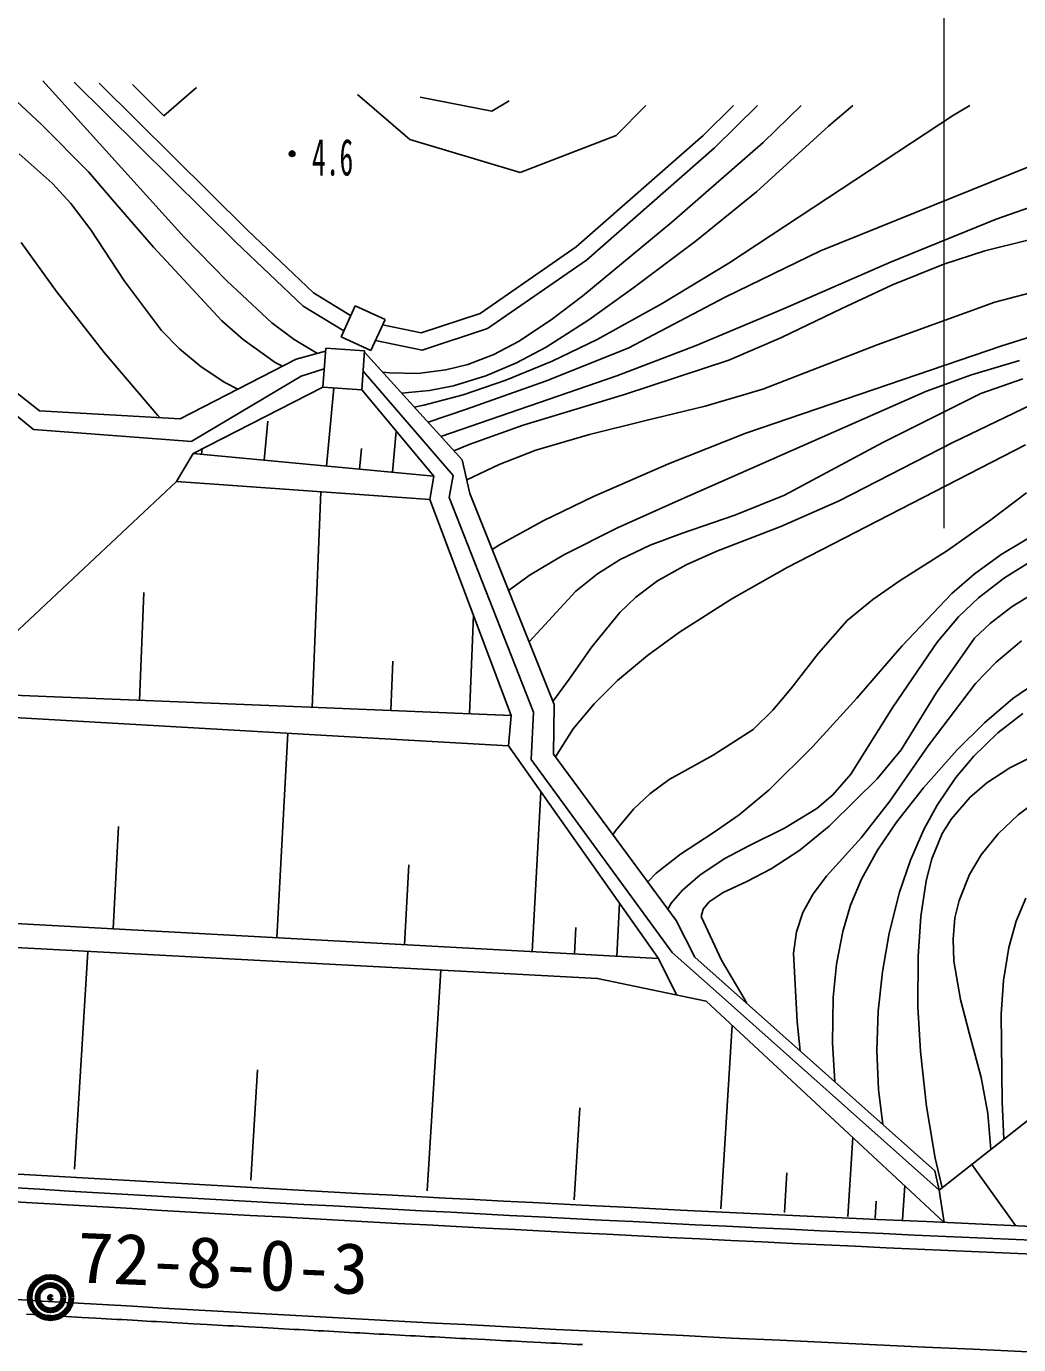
# Model space of a CAD drawing. Units: millimetres, scale not verified. Extents: x 40000 to 680000, y 20000 to 380000.
# Drawn here: x 444552 to 480188, y 295817 to 343141 of the extents above; entities that cross this region are included whole.
import ezdxf
from ezdxf.enums import TextEntityAlignment as Align

# ---------------------------------------------------------------- set-up
doc = ezdxf.new("R2010")
doc.units = ezdxf.units.MM
doc.header["$LTSCALE"] = 1000
for name, color, linetype, lineweight in [('M-BGD', 7, 'Continuous', 25), ('M-BMK-SRVR', 3, 'Continuous', 25), ('M-STR-HTXT', 7, 'Continuous', 13), ('M-TTL', 2, 'Continuous', 140)]:
    doc.layers.add(name, color=color, linetype=linetype, lineweight=lineweight)
doc.styles.add('ＭＳ ゴシック', font='')
doc.styles.get('ＭＳ ゴシック').set_extended_font_data('MS Gothic')

msp = doc.modelspace()

# ---------------------------------------------------------------- linework, layer by layer
at = {"layer": 'M-BGD'}
for p, q in [((443330, 341251), (445092, 339623)), ((445142, 341189), (446622, 339553)), ((446273, 341140), (452075, 335396)), ((447165, 341101), (452488, 335830)), ((448365, 341049), (449494, 339930)), ((449494, 339930), (450664, 340950)), ((456445, 340699), (458319, 339082)), ((461264, 340101), (458697, 340602)), ((461892, 340463), (461264, 340101)), ((465736, 339228), (466802, 340301)), ((468854, 339225), (469948, 340302)), ((469263, 338785), (470804, 340302)), ((471017, 338967), (472380, 340302)), ((473364, 339563), (474227, 340302)), ((477842, 339958), (478437, 340303)), ((469779, 334645), (477842, 339958)), ((445092, 339623), (446781, 337915)), ((446622, 339553), (450222, 335571)), ((470777, 337203), (473364, 339563)), ((458319, 339082), (462290, 337895)), ((462290, 337895), (465736, 339228)), ((464299, 335222), (468854, 339225)), ((467728, 336111), (471017, 338967)), ((444292, 338566), (445481, 337506)), ((464669, 334748), (469263, 338785)), ((473066, 335083), (482110, 338733)), ((446781, 337915), (447792, 336747)), ((445481, 337506), (446148, 336780)), ((468617, 335454), (470777, 337203)), ((446148, 336780), (446866, 335833)), ((447792, 336747), (449122, 335213)), ((479377, 336216), (481093, 336812)), ((464538, 333473), (467728, 336111)), ((475582, 334676), (479377, 336216)), ((446866, 335833), (448082, 333997)), ((450222, 335571), (451766, 333993)), ((452488, 335830), (454861, 333571)), ((444368, 335383), (445631, 333621)), ((449122, 335213), (451574, 332566)), ((452075, 335396), (454493, 333092)), ((460845, 332832), (464299, 335222)), ((466366, 333762), (468617, 335454)), ((469649, 333418), (473066, 335083)), ((477499, 334604), (478968, 335079)), ((478968, 335079), (480516, 335466)), ((461114, 332289), (464669, 334748)), ((467381, 333196), (469779, 334645)), ((471737, 333001), (475582, 334676)), ((475652, 333862), (477499, 334604)), ((448082, 333997), (449401, 332223)), ((451766, 333993), (453373, 332502)), ((464752, 332603), (466366, 333762)), ((473840, 333010), (475652, 333862)), ((479332, 333238), (481074, 333689)), ((445631, 333621), (447352, 331438)), ((454861, 333571), (456197, 332757)), ((463405, 332600), (464538, 333473)), ((465052, 331904), (467381, 333196)), ((466160, 331588), (469649, 333418)), ((475102, 331706), (479332, 333238)), ((454493, 333092), (455948, 332207)), ((456355, 333108), (455852, 331993)), ((457432, 332621), (456355, 333108)), ((458728, 332140), (460845, 332832)), ((468609, 331688), (471737, 333001)), ((471668, 331967), (473840, 333010)), ((449401, 332223), (450047, 331560)), ((451574, 332566), (452341, 331895)), ((453373, 332502), (454171, 331894)), ((456928, 331507), (457432, 332621)), ((457344, 332426), (458728, 332140)), ((458763, 331520), (461114, 332289)), ((462222, 331826), (463405, 332600)), ((463222, 331630), (464752, 332603)), ((479580, 331671), (481679, 332335)), ((441542, 332079), (445029, 329342)), ((452341, 331895), (453486, 331078)), ((454171, 331894), (455007, 331402)), ((455852, 331993), (456928, 331507)), ((457091, 331866), (458763, 331520)), ((461335, 331366), (462222, 331826)), ((463441, 331127), (465052, 331904)), ((469776, 331162), (471668, 331967)), ((441236, 331560), (444813, 328673)), ((447352, 331438), (449277, 329177)), ((450047, 331560), (450828, 330915)), ((454243, 331198), (455293, 331478)), ((455202, 330191), (455301, 331587)), ((455301, 331587), (456697, 331488)), ((456697, 331488), (456599, 330092)), ((456694, 331441), (460207, 327578)), ((460408, 331008), (461335, 331366)), ((462159, 331065), (463222, 331630)), ((463195, 330410), (466160, 331588)), ((465754, 330593), (468609, 331688)), ((470391, 328533), (479580, 331671)), ((470996, 330114), (475102, 331706)), ((450072, 329050), (454243, 331198)), ((450828, 330915), (451678, 330357)), ((453486, 331078), (453745, 330942)), ((454424, 330583), (455249, 330849)), ((458615, 330685), (459622, 330808)), ((459622, 330808), (460408, 331008)), ((461051, 330595), (462159, 331065)), ((461775, 330439), (463441, 331127)), ((466035, 329921), (469776, 331162)), ((478492, 330632), (480216, 331145)), ((450490, 328245), (454424, 330583)), ((451678, 330357), (452147, 330119)), ((456646, 330763), (459884, 327016)), ((457337, 330733), (457590, 330699)), ((457590, 330699), (458615, 330685)), ((459439, 328423), (465754, 330593)), ((459893, 330240), (461051, 330595)), ((460236, 329915), (461775, 330439)), ((460357, 329400), (463195, 330410)), ((476879, 330044), (478492, 330632)), ((478827, 329958), (480335, 330490)), ((450547, 327810), (455202, 330191)), ((456599, 330092), (455202, 330191)), ((455334, 327357), (455600, 330162)), ((456599, 330092), (459191, 326992)), ((458027, 329975), (459029, 330071)), ((458832, 329540), (460236, 329915)), ((459029, 330071), (459893, 330240)), ((462396, 328823), (466035, 329921)), ((467971, 326124), (476879, 330044)), ((468935, 329504), (470996, 330114)), ((475308, 328199), (478827, 329958)), ((477821, 328198), (481858, 330149)), ((458482, 329475), (458832, 329540)), ((458980, 328928), (460357, 329400)), ((466796, 328987), (468935, 329504)), ((445029, 329342), (450073, 329050)), ((449277, 329177), (449361, 329091)), ((453090, 327569), (453222, 328972)), ((464772, 328492), (466796, 328987)), ((444813, 328673), (450490, 328244)), ((457698, 327133), (457837, 328610)), ((460456, 328134), (462396, 328823)), ((462851, 327922), (464772, 328492)), ((467611, 327436), (470391, 328533)), ((450845, 327781), (450863, 327971)), ((456516, 327245), (456586, 327984)), ((459908, 327907), (460456, 328134)), ((471777, 326311), (475308, 328199)), ((471877, 323718), (480434, 328114)), ((473740, 326105), (477821, 328198)), ((449949, 326798), (450547, 327809)), ((450547, 327809), (459191, 326992)), ((460207, 327578), (460483, 326372)), ((461536, 327412), (462851, 327922)), ((459884, 327016), (459734, 326222)), ((460372, 326858), (461536, 327412)), ((464921, 326264), (467611, 327436)), ((442727, 320031), (449949, 326798)), ((449949, 326799), (459039, 326157)), ((459039, 326157), (459191, 326992)), ((454811, 318694), (455123, 326434)), ((459039, 326157), (461964, 318406)), ((459734, 326222), (462768, 318517)), ((460483, 326372), (463508, 318800)), ((463115, 325394), (464921, 326264)), ((465780, 325144), (467971, 326124)), ((469995, 325590), (471777, 326311)), ((471649, 325186), (473740, 326105)), ((479183, 325429), (480468, 326395)), ((468075, 324939), (469995, 325590)), ((461540, 324524), (463115, 325394)), ((463853, 324174), (465780, 325144)), ((469353, 324302), (471649, 325186)), ((477635, 324324), (479183, 325429)), ((466950, 324514), (468075, 324939)), ((479559, 324176), (480930, 324993)), ((461286, 324363), (461540, 324524)), ((462647, 323455), (463853, 324174)), ((465882, 324003), (466950, 324514)), ((468247, 323812), (469353, 324302)), ((475935, 323243), (477635, 324324)), ((478595, 323480), (479559, 324176)), ((465058, 323482), (465882, 324003)), ((467216, 323232), (468247, 323812)), ((469893, 322589), (471877, 323718)), ((479683, 323347), (480694, 323983)), ((461872, 322895), (462647, 323455)), ((464286, 322867), (465058, 323482)), ((466438, 322651), (467216, 323232)), ((474949, 322564), (475935, 323243)), ((477786, 322779), (478595, 323480)), ((478749, 322627), (479683, 323347)), ((448620, 318944), (448776, 322813)), ((462609, 321049), (464286, 322867)), ((475995, 320891), (477786, 322779)), ((479952, 322314), (480978, 322933)), ((465863, 322099), (466438, 322651)), ((468003, 321391), (469893, 322589)), ((474030, 321809), (474949, 322564)), ((478032, 321938), (478749, 322627)), ((479172, 321722), (479952, 322314)), ((460465, 318467), (460607, 322000)), ((464862, 320871), (465863, 322099)), ((472996, 320639), (474030, 321809)), ((477256, 321035), (478032, 321938)), ((466857, 320560), (468003, 321391)), ((478607, 321176), (479172, 321722)), ((464048, 319710), (464862, 320871)), ((474380, 319019), (475995, 320891)), ((475665, 318704), (477256, 321035)), ((477243, 319227), (478607, 321176)), ((479379, 320312), (480290, 321083)), ((465783, 319658), (466857, 320560)), ((472010, 319355), (472996, 320639)), ((479982, 319008), (482447, 320715)), ((457638, 318581), (457709, 320347)), ((478635, 319548), (479379, 320312)), ((427778, 319785), (455333, 318673)), ((463465, 318908), (464048, 319710)), ((464938, 318816), (465783, 319658)), ((476942, 317318), (478635, 319548)), ((428010, 319258), (455754, 317665)), ((471364, 318588), (472010, 319355)), ((472791, 317285), (474380, 319019)), ((475966, 317168), (477243, 319227)), ((478958, 318143), (479982, 319008)), ((455333, 318674), (461964, 318406)), ((462768, 318517), (462677, 316821)), ((463508, 318800), (463484, 317019)), ((464187, 317920), (464938, 318816)), ((470651, 317899), (471364, 318588)), ((474166, 316293), (475665, 318704)), ((461964, 318406), (461864, 317315)), ((477966, 317161), (478958, 318143)), ((479442, 317784), (480341, 318477)), ((453543, 310421), (453942, 317769)), ((455753, 317666), (461864, 317315)), ((463555, 316924), (464187, 317920)), ((469221, 316977), (470651, 317899)), ((478580, 316946), (479442, 317784)), ((461864, 317315), (467252, 309677)), ((471228, 315735), (472791, 317285)), ((475105, 316131), (475966, 317168)), ((475567, 315331), (476942, 317318)), ((476765, 315805), (477966, 317161)), ((479866, 316524), (481656, 317423)), ((462677, 316821), (467745, 309894)), ((463484, 317019), (467885, 311047)), ((467635, 316106), (469221, 316977)), ((477934, 316176), (478580, 316946)), ((473517, 315557), (474166, 316293)), ((474344, 315372), (475105, 316131)), ((477258, 315186), (477934, 316176)), ((479049, 315981), (479866, 316524)), ((462721, 309923), (463032, 315659)), ((466940, 315595), (467635, 316106)), ((470150, 314838), (471228, 315735)), ((475801, 314572), (476765, 315805)), ((478431, 315453), (479049, 315981)), ((466354, 315045), (466940, 315595)), ((472940, 315068), (473517, 315557)), ((473380, 314435), (474344, 315372)), ((474528, 314007), (475567, 315331)), ((476779, 314307), (477258, 315186)), ((477772, 314697), (478431, 315453)), ((480173, 314841), (480973, 315437)), ((465709, 314266), (466354, 315045)), ((469215, 314184), (470150, 314838)), ((471782, 314362), (472940, 315068)), ((479447, 314158), (480173, 314841)), ((447664, 310740), (447863, 314414)), ((465617, 314124), (465709, 314266)), ((470524, 313737), (471782, 314362)), ((472333, 313570), (473380, 314435)), ((475124, 313569), (475801, 314572)), ((476300, 313204), (476779, 314307)), ((477445, 314171), (477772, 314697)), ((468048, 313426), (469215, 314184)), ((473291, 312632), (474528, 314007)), ((477067, 313254), (477445, 314171)), ((478844, 313396), (479447, 314158)), ((467174, 312746), (468048, 313426)), ((469618, 313252), (470524, 313737)), ((471298, 312893), (472333, 313570)), ((474544, 312522), (475124, 313569)), ((478428, 312694), (478844, 313396)), ((458132, 310172), (458287, 313040)), ((468744, 312669), (469618, 313252)), ((470431, 312442), (471298, 312893)), ((475914, 312061), (476300, 313204)), ((476869, 312472), (477067, 313254)), ((409677, 312802), (458897, 310130)), ((466868, 312427), (467174, 312746)), ((468121, 312133), (468744, 312669)), ((469582, 312044), (470431, 312442)), ((472808, 312000), (473291, 312632)), ((474151, 311593), (474544, 312522)), ((476680, 311182), (476869, 312472)), ((478049, 311764), (478428, 312694)), ((467714, 311663), (468121, 312133)), ((469071, 311708), (469582, 312044)), ((472435, 311329), (472808, 312000)), ((475543, 310594), (475914, 312061)), ((410847, 311849), (459257, 309268)), ((465755, 309758), (465857, 311654)), ((467591, 311446), (467714, 311663)), ((468790, 311192), (468858, 311445)), ((468858, 311445), (469071, 311708)), ((473868, 310646), (474151, 311593)), ((477901, 311138), (478049, 311764)), ((480100, 311016), (480445, 311842)), ((467885, 311047), (468563, 309728)), ((469520, 309622), (468790, 311192)), ((472210, 310637), (472435, 311329)), ((476578, 309755), (476680, 311182)), ((477832, 310367), (477901, 311138)), ((479837, 310070), (480100, 311016)), ((464238, 309841), (464289, 310789)), ((472097, 309869), (472210, 310637)), ((473645, 309475), (473868, 310646)), ((475295, 309198), (475543, 310594)), ((458897, 310131), (467252, 309677)), ((477865, 309587), (477832, 310367)), ((479647, 308892), (479837, 310070)), ((446276, 302114), (446755, 309934)), ((467252, 309677), (467904, 308371)), ((467745, 309894), (469321, 308495)), ((468563, 309728), (477182, 302051)), ((470367, 308185), (469520, 309622)), ((472234, 307403), (472097, 309869)), ((476567, 307941), (476578, 309755)), ((478103, 308207), (477865, 309587)), ((458948, 301339), (459432, 309259)), ((459257, 309268), (465069, 308958)), ((473529, 308275), (473645, 309475)), ((475147, 307791), (475295, 309198)), ((465069, 308958), (468969, 308151)), ((479563, 307681), (479647, 308892)), ((468969, 308151), (477518, 300203)), ((469321, 308495), (477333, 301360)), ((470417, 308076), (470367, 308185)), ((473508, 306649), (473529, 308275)), ((478412, 307012), (478103, 308207)), ((475100, 306381), (475147, 307791)), ((476657, 306345), (476567, 307941)), ((479596, 304536), (479563, 307681)), ((469496, 300694), (469899, 307286)), ((472343, 306361), (472234, 307403)), ((478836, 305410), (478412, 307012)), ((473585, 305254), (473508, 306649)), ((475159, 304977), (475100, 306381)), ((476883, 304368), (476657, 306345)), ((452612, 301726), (452854, 305686)), ((479084, 304115), (478836, 305410)), ((475309, 303719), (475159, 304977)), ((464222, 301017), (464423, 304313)), ((477195, 302506), (476883, 304368)), ((477333, 301360), (481492, 304637)), ((479657, 303194), (479596, 304536)), ((479193, 302828), (479084, 304115)), ((474053, 300415), (474227, 303263)), ((477439, 301444), (477195, 302506)), ((471774, 300555), (471861, 301979)), ((477182, 302051), (477333, 301360)), ((478511, 302289), (480078, 300098)), ((476021, 300295), (476096, 301525)), ((477333, 301360), (477518, 300203)), ((475037, 300355), (475074, 300970)), ((444552, 296915), (445050, 296885)), ((446550, 296797), (447048, 296768)), ((448546, 296681), (449044, 296653)), ((450542, 296567), (451040, 296539)), ((453038, 296427), (452540, 296455)), ((455035, 296317), (454536, 296344)), ((457031, 296208), (456532, 296235)), ((459029, 296102), (458531, 296128)), ((461026, 295997), (460527, 296023)), ((463025, 295894), (462524, 295919))]:
    msp.add_line(p, q, dxfattribs=at)
for radius in [100, 60, 20]:
    msp.add_circle((454096, 338569), radius, dxfattribs=at)
for centre, radius, start, end in [((580551, 2589901), 2292016, 265.37097, 267.05371), ((580551, 2589901), 2292516, 265.37097, 267.05969), ((580551, 2589901), 2293016, 265.37097, 267.06567), ((580551, 2589901), 2296516, 265.37097, 267.10742), ((580540, 2589927), 2292040, 267.05402, 269.88391), ((580540, 2589927), 2292540, 267.06, 268.86017), ((580540, 2589927), 2293040, 267.06598, 268.85022), ((580551, 2589901), 2297016, 266.61816, 266.65564), ((580551, 2589901), 2297016, 266.66809, 266.70551), ((580551, 2589901), 2297016, 266.71796, 266.75537), ((580551, 2589901), 2297016, 266.76782, 266.8053), ((580551, 2589901), 2297016, 266.81775, 266.85516), ((580551, 2589901), 2297016, 266.86761, 266.90503), ((580540, 2589927), 2296540, 267.10779, 269.88403), ((580551, 2589901), 2297016, 266.91748, 266.95496), ((580551, 2589901), 2297016, 266.96741, 267.00482), ((580551, 2589901), 2297016, 267.01727, 267.05469), ((580551, 2589901), 2297016, 267.0672, 267.10461)]:
    msp.add_arc(centre, radius, start, end, dxfattribs=at)
at = {"layer": 'M-STR-HTXT'}
msp.add_line((477518, 325132), (477518, 350283), dxfattribs=at)
at = {"layer": 'M-TTL'}
for radius in [746, 458, 22.5]:
    msp.add_circle((445417, 297505), radius, dxfattribs=at)

# ---------------------------------------------------------------- texts
at = {"layer": 'M-BGD', "style": 'ＭＳ ゴシック', "width": 0.55}
msp.add_text('4.6', height=1320, dxfattribs=at).set_placement((454810, 337391), align=Align.BOTTOM_LEFT)
at = {"layer": 'M-BMK-SRVR', "style": 'ＭＳ ゴシック', "width": 1.05}
msp.add_text('72-8-0-3', height=1833, rotation=357.6, dxfattribs=at).set_placement((446317, 297505), align=Align.BOTTOM_LEFT)

doc.saveas('drawing.dxf')
